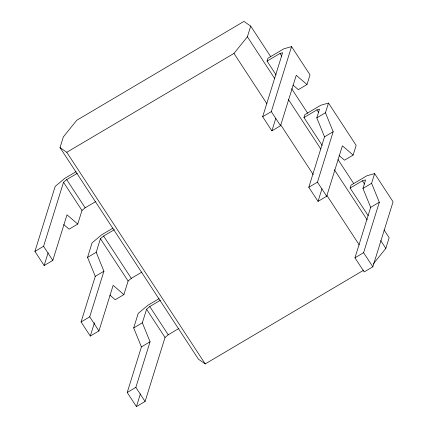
<?xml version="1.0" encoding="UTF-8"?>
<svg xmlns="http://www.w3.org/2000/svg" width="428" height="428" viewBox="0 0 428 428"><rect width="100%" height="100%" fill="white"/><g stroke="black" fill="none" stroke-linecap="round" stroke-linejoin="round"><path stroke-width="0.64" d="M363.789 270.127L205.205 363.907L198.442 359.204L60.011 147.59L63.333 136.917L76.746 120.279L243.944 21.4L250.712 26.103L270.801 56.812M63.724 224.556L69.095 229.183L77.746 224.069L67.003 214.813L52.805 260.411L44.154 265.526L34.925 251.418L55.169 186.415L64.724 178.39L76.05 171.692M34.925 251.418L43.576 246.303L63.515 182.269L66.704 179.594L77.42 173.26M44.154 265.526L48.102 252.857M77.746 224.069L81.973 210.485L85.161 207.81L95.877 201.476M109.873 295.09L115.239 299.723L123.89 294.608L113.147 285.348L98.948 330.951L90.297 336.06L81.069 321.958L95.273 276.354L87.553 257.399L92.084 242.847L101.639 234.822L112.965 228.124M81.069 321.958L89.719 316.843L103.918 271.24L96.204 252.285L100.43 238.701L103.619 236.026L114.335 229.686M90.297 336.06L94.438 322.765M123.89 294.608L128.116 281.025L131.305 278.35L142.021 272.01M178.936 328.442L168.22 334.776L165.031 337.451L145.092 401.485L136.441 406.6L127.212 392.492L141.417 346.894L133.697 327.934L138.228 313.382L147.783 305.357L159.109 298.658M127.212 392.492L135.863 387.377L150.062 341.779L142.347 322.819L146.574 309.241L149.763 306.566L160.479 300.226M60.011 147.59L66.773 152.298L233.977 53.414L247.389 36.776L250.712 26.103M136.441 406.6L140.411 393.856M276.103 74.943L267.056 61.113L267.96 58.203L283.817 48.824L291.559 46.62L310.016 74.836L306.994 84.535L298.348 89.65L292.977 85.022M306.994 84.535L296.256 75.28L280.543 125.73L271.892 130.845L262.664 116.737L282.608 52.703L280.024 53.441L267.056 61.113M262.664 116.737L271.315 111.622L291.559 46.62M271.892 130.845L275.819 118.23M322.182 145.386L303.971 117.54L304.875 114.629L320.733 105.256L328.474 103.052L356.16 145.37L353.137 155.075L344.492 160.19L339.12 155.562M353.137 155.075L342.4 145.82L326.687 196.265L318.036 201.379L308.807 187.277L324.52 136.826L316.806 117.866L319.523 109.135L316.945 109.868L303.971 117.54M308.807 187.277L317.458 182.162L333.171 131.712L325.451 112.751L328.474 103.052M318.036 201.379L321.963 188.769M350.115 188.079L351.019 185.169L366.876 175.79L374.618 173.586L393.075 201.802L372.831 266.805L364.18 271.919L354.951 257.811L370.664 207.361L362.949 188.406L365.592 179.91L362.388 180.819L350.115 188.079L368.208 215.739M354.951 257.811L363.602 252.697L379.315 202.246L371.595 183.291L374.618 173.586M373.243 263.985L385.821 248.39L389.143 237.717L384.028 229.9M316.806 117.866L325.451 112.751M87.553 257.399L96.204 252.285M324.52 136.826L333.171 131.712M95.273 276.354L103.918 271.24M362.949 188.406L371.595 183.291M133.697 327.934L142.347 322.819M370.664 207.361L379.315 202.246M141.417 346.894L150.062 341.779M280.024 53.441L281.838 56.207M316.945 109.868L318.764 112.655M362.388 180.819L364.56 184.142M291.623 88.639L307.695 113.206M338.008 159.548L353.715 183.559M247.389 36.776L274.781 78.65M288.295 99.312L320.802 149.003M334.322 169.665L367.192 219.912M380.706 240.573L385.821 248.39M233.977 53.414L266.847 103.667M280.725 124.885L313.237 174.576M326.751 195.232L359.258 244.928M271.315 111.622L280.543 125.73M317.458 182.162L326.687 196.265M363.602 252.697L372.831 266.805M66.773 152.298L205.205 363.907M66.704 179.594L85.161 207.81M103.619 236.026L131.305 278.35M149.763 306.566L168.22 334.776M63.515 182.269L81.973 210.485M100.43 238.701L128.116 281.025M146.574 309.241L165.031 337.451M43.576 246.303L52.805 260.411M89.719 316.843L98.948 330.951M135.863 387.377L145.092 401.485"/></g></svg>
